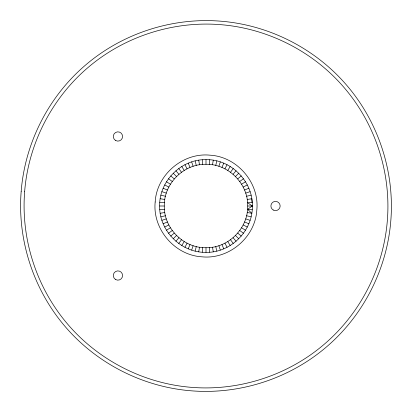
<?xml version="1.0" encoding="UTF-8"?>
<svg xmlns="http://www.w3.org/2000/svg" width="412" height="412" viewBox="0 0 412 412"><rect width="100%" height="100%" fill="white"/><g stroke="black" fill="none" stroke-linecap="round" stroke-linejoin="round"><path stroke-width="0.62" d="M159.65 206C159.053 181.228 181.228 159.053 206 159.65C230.772 159.053 252.947 181.228 252.35 206C252.947 230.772 230.772 252.947 206 252.35C181.228 252.947 159.053 230.772 159.65 206L164.285 206C163.749 183.706 183.706 163.749 206 164.285C228.294 163.749 248.251 183.706 247.715 206C248.251 228.294 228.294 248.251 206 247.715C183.706 248.251 163.749 228.294 164.285 206M202.364 252.206L202.725 247.586M209.275 164.414L209.636 159.794M198.749 251.778L199.475 247.2M212.525 164.8L213.251 160.222M195.18 251.068L196.261 246.561M215.739 165.439L216.82 160.932M191.678 250.079L193.11 245.67M218.89 166.33L220.322 161.921M188.263 248.822L190.035 244.537M221.965 167.463L223.737 163.178M184.957 247.298L187.063 243.168M224.937 168.832L227.043 164.702M181.785 245.521L184.205 241.566M227.795 170.434L230.215 166.479M178.757 243.497L181.481 239.748M230.519 172.252L233.243 168.503M175.898 241.247L178.911 237.719M233.089 174.281L236.102 170.753M173.225 238.775L176.506 235.494M235.494 176.506L238.775 173.225M170.753 236.102L174.281 233.089M237.719 178.911L241.247 175.898M252.072 202.472L247.586 202.725L252.35 206L247.586 209.275L251.778 213.251L247.2 212.525M168.503 233.243L172.252 230.519M239.748 181.481L243.497 178.757M166.479 230.215L170.434 227.795M241.566 184.205L245.521 181.785M164.702 227.043L168.832 224.937M243.168 187.063L247.298 184.957M163.178 223.737L167.463 221.965M244.537 190.035L248.822 188.263M161.921 220.322L166.33 218.89M245.67 193.11L250.079 191.678M160.932 216.82L165.439 215.739M246.561 196.261L251.068 195.18M160.222 213.251L164.8 212.525M247.2 199.475L251.778 198.749L252.062 202.374M159.794 209.636L164.414 209.275M247.715 206L252.35 206M159.794 202.364L164.414 202.725M247.586 209.275L252.206 209.636M160.222 198.749L164.8 199.475M160.932 195.18L165.439 196.261M246.561 215.739L251.068 216.82M161.921 191.678L166.33 193.11M245.67 218.89L250.079 220.322M163.178 188.263L167.463 190.035M244.537 221.965L248.822 223.737M164.702 184.957L168.832 187.063M243.168 224.937L247.298 227.043M166.479 181.785L170.434 184.205M241.566 227.795L245.521 230.215M168.503 178.757L172.252 181.481M239.748 230.519L243.497 233.243M170.753 175.898L174.281 178.911M237.719 233.089L241.247 236.102M173.225 173.225L176.506 176.506M235.494 235.494L238.775 238.775M175.898 170.753L178.911 174.281M233.089 237.719L236.102 241.247M178.757 168.503L181.481 172.252M230.519 239.748L233.243 243.497M181.785 166.479L184.205 170.434M227.795 241.566L230.215 245.521M184.957 164.702L187.063 168.832M224.937 243.168L227.043 247.298M188.263 163.178L190.035 167.463M221.965 244.537L223.737 248.822M191.678 161.921L193.11 166.33M218.89 245.67L220.322 250.079M195.18 160.932L196.261 165.439M215.739 246.561L216.82 251.068M198.749 160.222L199.475 164.8M212.525 247.2L213.251 251.778M202.364 159.794L202.725 164.414M209.275 247.586L209.636 252.206M206 159.65L206 164.285M206 247.715L206 252.35M21.172 191.451C17.294 239.918 33.398 289.476 65.019 326.407C96.552 363.42 142.979 387.074 191.451 390.828C239.918 394.706 289.476 378.602 326.407 346.981C363.42 315.448 387.074 269.021 390.828 220.549C394.706 172.082 378.602 122.524 346.981 85.593C315.448 48.58 269.021 24.926 220.549 21.172C172.082 17.294 122.524 33.398 85.593 65.019C48.58 96.552 24.926 142.979 21.172 191.451M24.638 191.724C20.837 239.284 36.637 287.911 67.666 324.146C98.602 360.464 144.159 383.68 191.724 387.362C239.284 391.163 287.911 375.363 324.146 344.334C360.464 313.398 383.68 267.841 387.362 220.276C391.163 172.716 375.363 124.089 344.334 87.854C313.398 51.536 267.841 28.32 220.276 24.638C172.716 20.837 124.089 36.637 87.854 67.666C51.536 98.602 28.32 144.159 24.638 191.724M155.175 201.998C152.383 229.108 174.786 255.342 201.998 256.825C229.108 259.617 255.342 237.214 256.825 210.002C259.617 182.892 237.214 156.658 210.002 155.175C182.892 152.383 156.658 174.786 155.175 201.998M115.618 140.492A4.635 4.635 0 0 0 122.57 136.475A4.635 4.635 0 0 0 115.618 132.463A4.635 4.635 0 0 0 115.618 140.492M115.618 279.537A4.635 4.635 0 0 0 122.57 275.525A4.635 4.635 0 0 0 115.618 271.508A4.635 4.635 0 0 0 115.618 279.537M273.207 210.012A4.635 4.635 0 0 0 280.16 206A4.635 4.635 0 0 0 273.207 201.988A4.635 4.635 0 0 0 273.207 210.012"/></g></svg>
